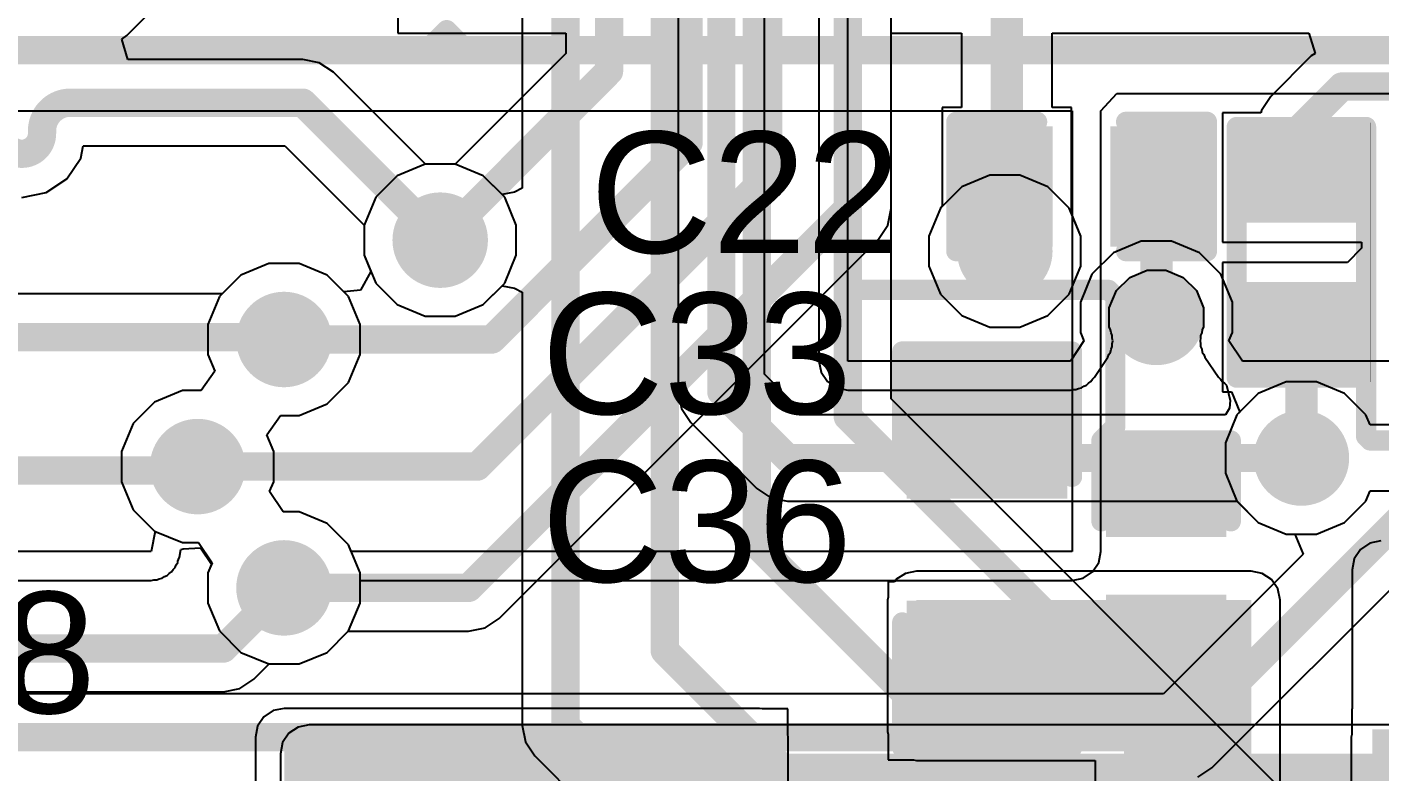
# Model space of a CAD drawing. Header units: inches. Extents: x -3 to 128, y -12 to 41.
# Drawn here: x 91.38 to 99.88, y 7.39 to 12.07 of the extents above; entities that cross this region are included whole.
import ezdxf

# ---------------------------------------------------------------- set-up
doc = ezdxf.new("R2010")
doc.units = ezdxf.units.IN
for name, color, linetype in [('Bottom Layer', 5, 'Continuous'), ('Layer 1', 16, 'Continuous'), ('Layer 2', 76, 'Continuous'), ('Top Layer', 1, 'Continuous'), ('Top Overlay', 2, 'Continuous'), ('Top Paste', 8, 'Continuous'), ('Top Solder', 216, 'Continuous'), ('Via Holes', 16, 'Continuous')]:
    doc.layers.add(name, color=color, linetype=linetype)
doc.styles.add('Arial', font='', dxfattribs={"height": 0.2})
doc.styles.get('Arial').set_extended_font_data('Arial')

msp = doc.modelspace()

# ---------------------------------------------------------------- hatches: boundary and pattern name
at = {"layer": 'Bottom Layer'}
h = msp.add_hatch(color=5, dxfattribs=at)
edge = h.paths.add_edge_path()
edge.add_arc((93.9793, 10.7307), 0.3, 0, 360)
h = msp.add_hatch(color=5, dxfattribs=at)
edge = h.paths.add_edge_path()
edge.add_arc((97.5266, 10.6614), 0.3, 0, 360)
h = msp.add_hatch(color=5, dxfattribs=at)
edge = h.paths.add_edge_path()
edge.add_arc((98.4791, 10.2456), 0.3, 0, 360)
h = msp.add_hatch(color=5, dxfattribs=at)
edge = h.paths.add_edge_path()
edge.add_arc((92.9978, 10.1066), 0.3, 0, 360)
h = msp.add_hatch(color=5, dxfattribs=at)
edge = h.paths.add_edge_path()
edge.add_arc((92.4553, 9.3083), 0.3, 0, 360)
h = msp.add_hatch(color=5, dxfattribs=at)
edge = h.paths.add_edge_path()
edge.add_arc((99.3901, 9.3623), 0.3, 0, 360)
h = msp.add_hatch(color=5, dxfattribs=at)
edge = h.paths.add_edge_path()
edge.add_arc((92.9978, 8.5463), 0.3, 0, 360)
at = {"layer": 'Layer 1'}
h = msp.add_hatch(color=16, dxfattribs=at)
edge = h.paths.add_edge_path()
edge.add_arc((93.9793, 10.7307), 0.3, 0, 360)
h = msp.add_hatch(color=16, dxfattribs=at)
edge = h.paths.add_edge_path()
edge.add_arc((97.5266, 10.6614), 0.3, 0, 360)
h = msp.add_hatch(color=16, dxfattribs=at)
edge = h.paths.add_edge_path()
edge.add_arc((98.4791, 10.2456), 0.3, 0, 360)
h = msp.add_hatch(color=16, dxfattribs=at)
edge = h.paths.add_edge_path()
edge.add_arc((92.9978, 10.1066), 0.3, 0, 360)
h = msp.add_hatch(color=16, dxfattribs=at)
edge = h.paths.add_edge_path()
edge.add_arc((92.4553, 9.3083), 0.3, 0, 360)
h = msp.add_hatch(color=16, dxfattribs=at)
edge = h.paths.add_edge_path()
edge.add_arc((99.3901, 9.3623), 0.3, 0, 360)
h = msp.add_hatch(color=16, dxfattribs=at)
edge = h.paths.add_edge_path()
edge.add_arc((92.9978, 8.5463), 0.3, 0, 360)
at = {"layer": 'Layer 2'}
h = msp.add_hatch(color=76, dxfattribs=at)
edge = h.paths.add_edge_path()
edge.add_arc((93.9793, 10.7307), 0.3, 0, 360)
h = msp.add_hatch(color=76, dxfattribs=at)
edge = h.paths.add_edge_path()
edge.add_arc((97.5266, 10.6614), 0.3, 0, 360)
h = msp.add_hatch(color=76, dxfattribs=at)
edge = h.paths.add_edge_path()
edge.add_arc((98.4791, 10.2456), 0.3, 0, 360)
h = msp.add_hatch(color=76, dxfattribs=at)
edge = h.paths.add_edge_path()
edge.add_arc((92.9978, 10.1066), 0.3, 0, 360)
h = msp.add_hatch(color=76, dxfattribs=at)
edge = h.paths.add_edge_path()
edge.add_arc((92.4553, 9.3083), 0.3, 0, 360)
h = msp.add_hatch(color=76, dxfattribs=at)
edge = h.paths.add_edge_path()
edge.add_arc((99.3901, 9.3623), 0.3, 0, 360)
h = msp.add_hatch(color=76, dxfattribs=at)
edge = h.paths.add_edge_path()
edge.add_arc((92.9978, 8.5463), 0.3, 0, 360)
for points in [[(93.1567, -7.8917), (95.4746, -7.8917), (95.4746, 7.5049), (93.1567, 7.5049)], [(93.1567, 6.0571), (102.8015, 6.0571), (102.8015, 7.5049), (93.1567, 7.5049)]]:
    msp.add_hatch(color=76, dxfattribs=at).paths.add_polyline_path(points)
at = {"layer": 'Top Layer'}
for points in [[(97.7679, 11.3853), (97.7679, 10.7503), (97.3107, 10.7503), (97.3107, 11.3853)], [(98.7077, 11.3853), (98.7077, 10.7503), (98.2505, 10.7503), (98.2505, 11.3853)], [(99.7076, 10.8957), (99.0726, 10.8957), (99.0726, 11.3529), (99.7076, 11.3529)], [(99.7076, 9.9559), (99.0726, 9.9559), (99.0726, 10.4131), (99.7076, 10.4131)], [(97.86, 9.1677), (96.971, 9.1677), (96.971, 9.9297), (97.86, 9.9297)], [(98.2226, 9.3836), (98.8576, 9.3836), (98.8576, 8.9264), (98.2226, 8.9264)], [(96.971, 7.6437), (99.075, 7.6437), (99.075, 8.4702), (96.971, 8.4702)], [(98.2226, 8.4438), (98.8576, 8.4438), (98.8576, 7.9866), (98.2226, 7.9866)], [(98.275, -4.3417), (99.075, -4.3417), (99.075, 8.4702), (98.275, 8.4702)], [(97.86, 7.6437), (96.971, 7.6437), (96.971, 8.4057), (97.86, 8.4057)], [(92.9999, 6.2083), (95.985, 6.2083), (95.985, 7.6083), (92.9999, 7.6083)], [(94.185, 7.6083), (95.985, 7.6083), (95.985, 6.2083), (94.185, 6.2083)]]:
    msp.add_hatch(color=1, dxfattribs=at).paths.add_polyline_path(points)
h = msp.add_hatch(color=1, dxfattribs=at)
edge = h.paths.add_edge_path()
edge.add_arc((93.9793, 10.7307), 0.3, 0, 360)
h = msp.add_hatch(color=1, dxfattribs=at)
edge = h.paths.add_edge_path()
edge.add_arc((97.5266, 10.6614), 0.3, 0, 360)
h = msp.add_hatch(color=1, dxfattribs=at)
edge = h.paths.add_edge_path()
edge.add_arc((98.4791, 10.2456), 0.3, 0, 360)
h = msp.add_hatch(color=1, dxfattribs=at)
edge = h.paths.add_edge_path()
edge.add_arc((92.9978, 10.1066), 0.3, 0, 360)
h = msp.add_hatch(color=1, dxfattribs=at)
edge = h.paths.add_edge_path()
edge.add_arc((92.4553, 9.3083), 0.3, 0, 360)
h = msp.add_hatch(color=1, dxfattribs=at)
edge = h.paths.add_edge_path()
edge.add_arc((99.3901, 9.3623), 0.3, 0, 360)
h = msp.add_hatch(color=1, dxfattribs=at)
edge = h.paths.add_edge_path()
edge.add_arc((92.9978, 8.5463), 0.3, 0, 360)
at = {"layer": 'Top Paste'}
for points in [[(97.7679, 11.3853), (97.7679, 10.7503), (97.3107, 10.7503), (97.3107, 11.3853)], [(98.7077, 11.3853), (98.7077, 10.7503), (98.2505, 10.7503), (98.2505, 11.3853)], [(99.7076, 10.8957), (99.0726, 10.8957), (99.0726, 11.3529), (99.7076, 11.3529)], [(99.7076, 9.9559), (99.0726, 9.9559), (99.0726, 10.4131), (99.7076, 10.4131)], [(97.86, 9.1677), (96.971, 9.1677), (96.971, 9.9297), (97.86, 9.9297)], [(98.2226, 9.3836), (98.8576, 9.3836), (98.8576, 8.9264), (98.2226, 8.9264)], [(98.2226, 8.4438), (98.8576, 8.4438), (98.8576, 7.9866), (98.2226, 7.9866)], [(97.86, 7.6437), (96.971, 7.6437), (96.971, 8.4057), (97.86, 8.4057)], [(94.185, 7.6083), (95.985, 7.6083), (95.985, 6.2083), (94.185, 6.2083)]]:
    msp.add_hatch(color=8, dxfattribs=at).paths.add_polyline_path(points)
at = {"layer": 'Top Solder'}
for points in [[(97.8279, 11.4453), (97.8279, 10.6903), (97.2507, 10.6903), (97.2507, 11.4453)], [(98.7677, 11.4453), (98.7677, 10.6903), (98.1905, 10.6903), (98.1905, 11.4453)], [(99.7626, 10.8407), (99.0176, 10.8407), (99.0176, 11.4079), (99.7626, 11.4079)], [(99.7626, 9.9009), (99.0176, 9.9009), (99.0176, 10.4681), (99.7626, 10.4681)], [(97.92, 9.1077), (96.911, 9.1077), (96.911, 9.9897), (97.92, 9.9897)], [(98.1626, 9.4436), (98.9176, 9.4436), (98.9176, 8.8664), (98.1626, 8.8664)], [(98.1626, 8.5038), (98.9176, 8.5038), (98.9176, 7.9266), (98.1626, 7.9266)], [(97.92, 7.5837), (96.911, 7.5837), (96.911, 8.4657), (97.92, 8.4657)], [(94.135, 7.6583), (96.035, 7.6583), (96.035, 6.1583), (94.135, 6.1583)], [(99.835, 7.6583), (101.735, 7.6583), (101.735, 6.1583), (99.835, 6.1583)]]:
    msp.add_hatch(color=216, dxfattribs=at).paths.add_polyline_path(points)
at = {"layer": 'Via Holes'}
h = msp.add_hatch(color=7, dxfattribs=at)
edge = h.paths.add_edge_path()
edge.add_arc((93.9793, 10.7307), 0.15, 0, 360)
h = msp.add_hatch(color=7, dxfattribs=at)
edge = h.paths.add_edge_path()
edge.add_arc((97.5266, 10.6614), 0.15, 0, 360)
h = msp.add_hatch(color=7, dxfattribs=at)
edge = h.paths.add_edge_path()
edge.add_arc((98.4791, 10.2456), 0.15, 0, 360)
h = msp.add_hatch(color=7, dxfattribs=at)
edge = h.paths.add_edge_path()
edge.add_arc((92.9978, 10.1066), 0.15, 0, 360)
h = msp.add_hatch(color=7, dxfattribs=at)
edge = h.paths.add_edge_path()
edge.add_arc((92.4553, 9.3083), 0.15, 0, 360)
h = msp.add_hatch(color=7, dxfattribs=at)
edge = h.paths.add_edge_path()
edge.add_arc((99.3901, 9.3623), 0.15, 0, 360)
h = msp.add_hatch(color=7, dxfattribs=at)
edge = h.paths.add_edge_path()
edge.add_arc((92.9978, 8.5463), 0.15, 0, 360)

# ---------------------------------------------------------------- linework, layer by layer
at = {"layer": 'Bottom Layer'}
for p, q in [((96.812, 9.7344), (96.812, 14.8405)), ((94.4948, 14.0282), (94.4948, 11.0569)), ((93.7086, 11.1358), (93.5742, 11.0014)), ((93.8843, 11.2085), (93.7086, 11.1358)), ((94.0743, 11.2085), (93.8843, 11.2085)), ((94.2499, 11.1358), (94.0743, 11.2085)), ((94.3678, 11.018), (94.2499, 11.1358)), ((97.4316, 11.1392), (97.256, 11.0665)), ((97.6217, 11.1392), (97.4316, 11.1392)), ((97.7973, 11.0665), (97.6217, 11.1392)), ((94.4948, 11.0569), (94.4461, 11.0324)), ((97.256, 11.0665), (97.1216, 10.9321)), ((97.9317, 10.9321), (97.7973, 11.0665)), ((93.5742, 11.0014), (93.5015, 10.8258)), ((94.4461, 11.0324), (94.3678, 11.018)), ((97.1216, 10.9321), (97.0488, 10.7565)), ((98.0044, 10.7565), (97.9317, 10.9321)), ((93.5015, 10.8258), (93.5015, 10.6357)), ((97.0488, 10.7565), (97.0488, 10.5664)), ((98.0044, 10.5664), (98.0044, 10.7565)), ((93.5015, 10.6357), (93.5742, 10.4601)), ((92.9028, 10.5844), (92.7272, 10.5117)), ((93.0929, 10.5844), (92.9028, 10.5844)), ((93.2685, 10.5117), (93.0929, 10.5844)), ((97.0488, 10.5664), (97.1216, 10.3908)), ((97.9317, 10.3908), (98.0044, 10.5664)), ((92.7272, 10.5117), (92.5928, 10.3773)), ((93.4029, 10.3773), (93.2685, 10.5117)), ((93.5742, 10.4601), (93.7086, 10.3257)), ((92.5928, 10.3773), (92.52, 10.2017)), ((93.4756, 10.2017), (93.4029, 10.3773)), ((94.2499, 10.3257), (94.3678, 10.4435)), ((94.3678, 10.4435), (94.4461, 10.429)), ((94.4461, 10.429), (94.4948, 10.4046)), ((94.4948, 10.4046), (94.4948, 7.6827)), ((97.1216, 10.3908), (97.256, 10.2564)), ((97.7973, 10.2564), (97.9317, 10.3908)), ((93.7086, 10.3257), (93.8843, 10.2529)), ((94.0743, 10.2529), (94.2499, 10.3257)), ((92.52, 10.2017), (92.52, 10.0116)), ((93.4756, 10.0116), (93.4756, 10.2017)), ((93.8843, 10.2529), (94.0743, 10.2529)), ((97.256, 10.2564), (97.4316, 10.1836)), ((97.6217, 10.1836), (97.7973, 10.2564)), ((97.4316, 10.1836), (97.6217, 10.1836)), ((92.52, 10.0116), (92.563, 9.9079)), ((93.4029, 9.836), (93.4756, 10.0116)), ((92.563, 9.9079), (92.4767, 9.7861)), ((92.3603, 9.7861), (92.1846, 9.7134)), ((92.4767, 9.7861), (92.3603, 9.7861)), ((93.2685, 9.7016), (93.4029, 9.836)), ((99.2951, 9.8401), (99.1195, 9.7673)), ((99.4852, 9.8401), (99.2951, 9.8401)), ((99.6608, 9.7673), (99.4852, 9.8401)), ((92.1846, 9.7134), (92.0502, 9.579)), ((93.0929, 9.6288), (93.2685, 9.7016)), ((99.9634, 6.5831), (96.812, 9.7344)), ((99.1195, 9.7673), (98.9851, 9.6329)), ((99.7952, 9.6329), (99.6608, 9.7673)), ((92.8901, 9.5071), (92.9764, 9.6288)), ((92.9764, 9.6288), (93.0929, 9.6288)), ((98.9851, 9.6329), (98.9123, 9.4573)), ((99.8214, 9.5697), (99.7952, 9.6329)), ((92.0502, 9.579), (91.9775, 9.4034)), ((99.9588, 9.5697), (99.8214, 9.5697)), ((92.9331, 9.4034), (92.8901, 9.5071)), ((98.9123, 9.4573), (98.9123, 9.2673)), ((91.9775, 9.4034), (91.9775, 9.2133)), ((92.9331, 9.2133), (92.9331, 9.4034)), ((98.9123, 9.2673), (98.9851, 9.0916)), ((91.9775, 9.2133), (92.0502, 9.0377)), ((92.9073, 9.1511), (92.9331, 9.2133)), ((92.9922, 9.0241), (92.9073, 9.1511)), ((99.7952, 9.0916), (99.8214, 9.155)), ((99.8214, 9.155), (99.9589, 9.155)), ((92.0502, 9.0377), (92.1846, 8.9033)), ((93.0929, 9.0241), (92.9922, 9.0241)), ((93.2685, 8.9514), (93.0929, 9.0241)), ((98.9851, 9.0916), (99.1195, 8.9572)), ((99.6608, 8.9572), (99.7952, 9.0916)), ((93.4029, 8.817), (93.2685, 8.9514)), ((99.1195, 8.9572), (99.2951, 8.8845)), ((99.4852, 8.8845), (99.6608, 8.9572)), ((92.1846, 8.9033), (92.3603, 8.8305)), ((99.2951, 8.8845), (99.4852, 8.8845)), ((92.3603, 8.8305), (92.4609, 8.8305)), ((92.4609, 8.8305), (92.5458, 8.7035)), ((93.4756, 8.6414), (93.4029, 8.817)), ((92.5458, 8.7035), (92.52, 8.6414)), ((92.52, 8.6414), (92.52, 8.4513)), ((93.4756, 8.4513), (93.4756, 8.6414)), ((92.52, 8.4513), (92.5928, 8.2757)), ((93.4029, 8.2757), (93.4756, 8.4513)), ((92.5928, 8.2757), (92.7272, 8.1413)), ((93.2685, 8.1413), (93.4029, 8.2757)), ((92.7272, 8.1413), (92.9028, 8.0685)), ((93.0929, 8.0685), (93.2685, 8.1413)), ((92.9028, 8.0685), (93.0929, 8.0685)), ((94.4948, 7.6827), (94.5155, 7.5787)), ((94.5155, 7.5787), (94.5744, 7.4905)), ((94.5744, 7.4905), (96.8444, 5.2204))]:
    msp.add_line(p, q, dxfattribs=at)
for points in [[(96.5401, 9.6217, 0.1778, 0.1778, 0), (96.5401, 15.6605, 0.1778, 0.1778, 0)], [(95.9678, 8.8184, 0.1778, 0.1778, 0), (95.9678, 14.839, 0.1778, 0.1778, 0)], [(95.3901, 8.1515, 0.1778, 0.1778, 0), (95.3901, 14.7047, 0.1778, 0.1778, 0)], [(94.7667, 7.6827, 0.1778, 0.1778, 0), (94.7667, 14.5661, 0.1778, 0.1778, 0)], [(96.5401, 9.6217, 0.1778, 0.1778, 0), (99.8507, 6.3111, 0.1778, 0.1778, 0)], [(95.9678, 8.8184, 0.1778, 0.1778, 0), (99.2625, 5.5237, 0.1778, 0.1778, 0)], [(95.3901, 8.1515, 0.1778, 0.1778, 0), (98.8357, 4.7059, 0.1778, 0.1778, 0)], [(94.7667, 7.6827, 0.1778, 0.1778, 0), (98.5513, 3.8981, 0.1778, 0.1778, 0)]]:
    msp.add_lwpolyline(points, format="xyseb", dxfattribs=at)
for points in [[(96.4957, 9.6217, 0.0889, 0.0889, 1), (96.5846, 9.6217, 0.0889, 0.0889, 1)], [(96.4957, 9.6217, 0.0889, 0.0889, 1), (96.5846, 9.6217, 0.0889, 0.0889, 1)], [(95.9233, 8.8184, 0.0889, 0.0889, 1), (96.0122, 8.8184, 0.0889, 0.0889, 1)], [(95.9233, 8.8184, 0.0889, 0.0889, 1), (96.0122, 8.8184, 0.0889, 0.0889, 1)], [(95.3457, 8.1515, 0.0889, 0.0889, 1), (95.4346, 8.1515, 0.0889, 0.0889, 1)], [(95.3457, 8.1515, 0.0889, 0.0889, 1), (95.4346, 8.1515, 0.0889, 0.0889, 1)], [(94.7222, 7.6827, 0.0889, 0.0889, 1), (94.8111, 7.6827, 0.0889, 0.0889, 1)], [(94.7222, 7.6827, 0.0889, 0.0889, 1), (94.8111, 7.6827, 0.0889, 0.0889, 1)]]:
    msp.add_lwpolyline(points, format="xyseb", close=True, dxfattribs=at)
at = {"layer": 'Layer 1'}
for p, q in [((98.1302, 11.5429), (98.2306, 11.6526)), ((98.2306, 11.6526), (101.0599, 11.6526)), ((81.5875, 11.5429), (97.9489, 11.5429)), ((97.9489, 11.5429), (97.9489, 8.7749)), ((98.1302, 8.7749), (98.1302, 11.5429)), ((93.7086, 11.1358), (93.5742, 11.0014)), ((93.8843, 11.2085), (93.7086, 11.1358)), ((94.0743, 11.2085), (93.8843, 11.2085)), ((94.2499, 11.1358), (94.0743, 11.2085)), ((94.3844, 11.0014), (94.2499, 11.1358)), ((93.5742, 11.0014), (93.5015, 10.8258)), ((94.4571, 10.8258), (94.3844, 11.0014)), ((93.5015, 10.8258), (93.5015, 10.6357)), ((94.4571, 10.6357), (94.4571, 10.8258)), ((93.5015, 10.6357), (93.5742, 10.4601)), ((94.3844, 10.4601), (94.4571, 10.6357)), ((92.9028, 10.5844), (92.7272, 10.5117)), ((93.0929, 10.5844), (92.9028, 10.5844)), ((93.2685, 10.5117), (93.0929, 10.5844)), ((92.7272, 10.5117), (92.5928, 10.3773)), ((93.4029, 10.3773), (93.2685, 10.5117)), ((93.5742, 10.4601), (93.7086, 10.3257)), ((94.2499, 10.3257), (94.3844, 10.4601)), ((92.5928, 10.3773), (92.52, 10.2017)), ((93.4756, 10.2017), (93.4029, 10.3773)), ((93.7086, 10.3257), (93.8843, 10.2529)), ((94.0743, 10.2529), (94.2499, 10.3257)), ((92.52, 10.2017), (92.52, 10.0116)), ((93.4756, 10.0116), (93.4756, 10.2017)), ((93.8843, 10.2529), (94.0743, 10.2529)), ((92.52, 10.0116), (92.563, 9.9079)), ((93.4029, 9.836), (93.4756, 10.0116)), ((92.563, 9.9079), (92.4767, 9.7861)), ((92.3603, 9.7861), (92.1846, 9.7134)), ((92.4767, 9.7861), (92.3603, 9.7861)), ((93.2685, 9.7016), (93.4029, 9.836)), ((99.2951, 9.8401), (99.1195, 9.7673)), ((99.4852, 9.8401), (99.2951, 9.8401)), ((99.6608, 9.7673), (99.4852, 9.8401)), ((92.1846, 9.7134), (92.0502, 9.579)), ((93.0929, 9.6288), (93.2685, 9.7016)), ((99.1195, 9.7673), (98.9851, 9.6329)), ((99.7952, 9.6329), (99.6608, 9.7673)), ((92.8901, 9.5071), (92.9764, 9.6288)), ((92.9764, 9.6288), (93.0929, 9.6288)), ((98.9851, 9.6329), (98.9123, 9.4573)), ((99.8214, 9.5697), (99.7952, 9.6329)), ((92.0502, 9.579), (91.9775, 9.4034)), ((99.9588, 9.5697), (99.8214, 9.5697)), ((92.9331, 9.4034), (92.8901, 9.5071)), ((98.9123, 9.4573), (98.9123, 9.2673)), ((91.9775, 9.4034), (91.9775, 9.2133)), ((92.9331, 9.2133), (92.9331, 9.4034)), ((98.9123, 9.2673), (98.9851, 9.0916)), ((91.9775, 9.2133), (92.0502, 9.0377)), ((92.9073, 9.1511), (92.9331, 9.2133)), ((92.9922, 9.0241), (92.9073, 9.1511)), ((92.0502, 9.0377), (92.1846, 8.9033)), ((93.0929, 9.0241), (92.9922, 9.0241)), ((93.2685, 8.9514), (93.0929, 9.0241)), ((98.9851, 9.0916), (99.1195, 8.9572)), ((93.4029, 8.817), (93.2685, 8.9514)), ((99.1195, 8.9572), (99.2951, 8.8845)), ((92.1879, 8.9019), (92.1626, 8.7749)), ((92.1846, 8.9033), (92.1879, 8.9019)), ((98.8282, 7.416), (100.2969, 8.8847)), ((99.2951, 8.8845), (99.348, 8.8845)), ((99.348, 8.8845), (99.4006, 8.7575)), ((92.1626, 8.7749), (69.6771, 8.7749)), ((92.3404, 8.7396), (92.3499, 8.7873)), ((92.3499, 8.7873), (92.365, 8.7925)), ((92.365, 8.7925), (92.4735, 8.7972)), ((92.4735, 8.7972), (92.5426, 8.696)), ((93.4203, 8.7749), (93.4029, 8.817)), ((97.9489, 8.7749), (93.4203, 8.7749)), ((98.1164, 8.7056), (98.1302, 8.7749)), ((99.4006, 8.7575), (98.5233, 7.8802)), ((92.3007, 8.6616), (92.3134, 8.6742)), ((92.3134, 8.6742), (92.3202, 8.6907)), ((92.3202, 8.6907), (92.3301, 8.7056)), ((92.3301, 8.7056), (92.3316, 8.7132)), ((92.3316, 8.7132), (92.3347, 8.7257)), ((92.3347, 8.7257), (92.3404, 8.7396)), ((92.5426, 8.696), (92.52, 8.6414)), ((98.0771, 8.6468), (98.1164, 8.7056)), ((79.5266, 8.5937), (92.1626, 8.5937)), ((92.1626, 8.5937), (92.1801, 8.5971)), ((92.1801, 8.5971), (92.198, 8.5971)), ((92.198, 8.5971), (92.2145, 8.604)), ((92.2145, 8.604), (92.232, 8.6075)), ((92.232, 8.6075), (92.2468, 8.6174)), ((92.2468, 8.6174), (92.2633, 8.6242)), ((92.2633, 8.6242), (92.276, 8.6368)), ((92.276, 8.6368), (92.2908, 8.6468)), ((92.2908, 8.6468), (92.3007, 8.6616)), ((92.52, 8.6414), (92.52, 8.4513)), ((93.4756, 8.4513), (93.4756, 8.5937)), ((93.4756, 8.5937), (97.9489, 8.5937)), ((97.9489, 8.5937), (98.0183, 8.6075)), ((98.0183, 8.6075), (98.0771, 8.6468)), ((92.52, 8.4513), (92.5928, 8.2757)), ((93.4029, 8.2757), (93.4756, 8.4513)), ((92.5928, 8.2757), (92.7272, 8.1413)), ((93.2685, 8.1413), (93.4029, 8.2757)), ((92.7272, 8.1413), (92.9028, 8.0685)), ((93.0929, 8.0685), (93.2685, 8.1413)), ((92.9028, 8.0685), (93.0929, 8.0685)), ((98.5233, 7.8802), (79.6225, 7.8802)), ((98.74, 7.357), (98.8282, 7.416))]:
    msp.add_line(p, q, dxfattribs=at)
for points in [[(66.4598, 11.9245, 0.1778, 0.1778, 0), (101.0599, 11.9245, 0.1778, 0.1778, 0)], [(98.6359, 7.6083, 0.1778, 0.1778, 0), (100.3901, 9.3625, 0.1778, 0.1778, 0)], [(76.5578, 7.6083, 0.1778, 0.1778, 0), (98.6359, 7.6083, 0.1778, 0.1778, 0)]]:
    msp.add_lwpolyline(points, format="xyseb", dxfattribs=at)
msp.add_lwpolyline([(98.5915, 7.6083, 0.0889, 0.0889, 1), (98.6804, 7.6083, 0.0889, 0.0889, 1)], format="xyseb", close=True, dxfattribs=at)
msp.add_lwpolyline([(98.5915, 7.6083, 0.0889, 0.0889, 1), (98.6804, 7.6083, 0.0889, 0.0889, 1)], format="xyseb", close=True, dxfattribs=at)
at = {"layer": 'Layer 2'}
for p, q in [((92.0115, 12.0156), (93.0676, 13.0718)), ((95.4738, 12.4072), (95.4738, 9.7771)), ((96.0176, 9.8898), (96.0176, 12.2946)), ((96.3588, 12.2091), (96.3588, 9.9704)), ((96.5401, 9.9704), (96.5401, 12.2091)), ((91.978, 11.9933), (92.0115, 12.0156)), ((92.0165, 11.8663), (91.978, 11.9933)), ((93.1157, 11.8663), (92.0165, 11.8663)), ((93.2198, 11.8456), (93.1157, 11.8663)), ((93.308, 11.7866), (93.2198, 11.8456)), ((93.8861, 11.2085), (93.308, 11.7866)), ((91.7215, 11.2468), (91.7365, 11.3224)), ((91.7365, 11.3224), (93.0031, 11.3224)), ((93.0031, 11.3224), (93.5015, 10.824)), ((91.6344, 11.1165), (91.7215, 11.2468)), ((94.0743, 11.2085), (93.8861, 11.2085)), ((94.2499, 11.1358), (94.0743, 11.2085)), ((94.3844, 11.0014), (94.2499, 11.1358)), ((91.5042, 11.0295), (91.6344, 11.1165)), ((91.3506, 10.999), (91.5042, 11.0295)), ((94.4571, 10.8258), (94.3844, 11.0014)), ((93.5015, 10.824), (93.5015, 10.6357)), ((94.4571, 10.6357), (94.4571, 10.8258)), ((98.3841, 10.7234), (98.2085, 10.6507)), ((98.5742, 10.7234), (98.3841, 10.7234)), ((98.7498, 10.6507), (98.5742, 10.7234)), ((93.5015, 10.6357), (93.5742, 10.4601)), ((94.3844, 10.4601), (94.4571, 10.6357)), ((98.2085, 10.6507), (98.0741, 10.5163)), ((98.8842, 10.5163), (98.7498, 10.6507)), ((92.9028, 10.5844), (92.7272, 10.5117)), ((93.0929, 10.5844), (92.9028, 10.5844)), ((93.2685, 10.5117), (93.0929, 10.5844)), ((98.3112, 10.497), (98.4201, 10.5422)), ((98.4201, 10.5422), (98.5381, 10.5422)), ((98.5381, 10.5422), (98.6471, 10.497)), ((92.7272, 10.5117), (92.6085, 10.3931)), ((93.4029, 10.3773), (93.2685, 10.5117)), ((93.5742, 10.4601), (93.7086, 10.3257)), ((94.2499, 10.3257), (94.3844, 10.4601)), ((98.0741, 10.5163), (98.0013, 10.3407)), ((98.2277, 10.4136), (98.3112, 10.497)), ((98.6471, 10.497), (98.7305, 10.4136)), ((98.9569, 10.3407), (98.8842, 10.5163)), ((92.6085, 10.3931), (90.9457, 10.3931)), ((93.4756, 10.2017), (93.4029, 10.3773)), ((98.1826, 10.3046), (98.2277, 10.4136)), ((98.7305, 10.4136), (98.7756, 10.3046)), ((93.7086, 10.3257), (93.8843, 10.2529)), ((94.0743, 10.2529), (94.2499, 10.3257)), ((98.0013, 10.3407), (98.0013, 10.1506)), ((98.1826, 10.1867), (98.1826, 10.3046)), ((98.7756, 10.3046), (98.7756, 10.1867)), ((98.9569, 10.1506), (98.9569, 10.3407)), ((93.4756, 10.0116), (93.4756, 10.2017)), ((93.8843, 10.2529), (94.0743, 10.2529)), ((98.0013, 10.1506), (98.0234, 10.0974)), ((98.1908, 10.1668), (98.1826, 10.1867)), ((98.1943, 10.1493), (98.1908, 10.1668)), ((98.2012, 10.1328), (98.1943, 10.1493)), ((98.2012, 10.1149), (98.2012, 10.1328)), ((98.7639, 10.1493), (98.7571, 10.1328)), ((98.7571, 10.1328), (98.7571, 10.1149)), ((98.7674, 10.1668), (98.7639, 10.1493)), ((98.7756, 10.1867), (98.7674, 10.1668)), ((98.9349, 10.0974), (98.9569, 10.1506)), ((98.0234, 10.0974), (97.9385, 9.9704)), ((98.1908, 10.028), (98.1943, 10.0456)), ((98.1943, 10.0456), (98.2011, 10.062)), ((98.2011, 10.0799), (98.2046, 10.0974)), ((98.2011, 10.062), (98.2011, 10.0799)), ((98.2046, 10.0974), (98.2012, 10.1149)), ((98.7571, 10.1149), (98.7536, 10.0974)), ((98.7536, 10.0974), (98.7571, 10.0799)), ((98.7571, 10.0799), (98.7571, 10.062)), ((98.7571, 10.062), (98.7639, 10.0456)), ((98.7639, 10.0456), (98.7674, 10.028)), ((99.0197, 9.9704), (98.9349, 10.0974)), ((93.4029, 9.836), (93.4756, 10.0116)), ((96.3588, 9.9704), (96.3726, 9.901)), ((97.9385, 9.9704), (96.5401, 9.9704)), ((98.0892, 9.8697), (98.1741, 9.9967)), ((98.1741, 9.9967), (98.1809, 10.0132)), ((98.1809, 10.0132), (98.1908, 10.028)), ((98.7674, 10.028), (98.7773, 10.0132)), ((98.7773, 10.0132), (98.7842, 9.9967)), ((98.7842, 9.9967), (98.869, 9.8697)), ((100.7076, 9.9704), (99.0197, 9.9704)), ((96.2732, 9.6342), (96.0176, 9.8898)), ((96.3726, 9.901), (96.4119, 9.8422)), ((98.0766, 9.8571), (98.0892, 9.8697)), ((98.869, 9.8697), (98.8816, 9.8571)), ((93.2685, 9.7016), (93.4029, 9.836)), ((95.4738, 9.7771), (95.4945, 9.6731)), ((96.4119, 9.8422), (96.4707, 9.8029)), ((96.4707, 9.8029), (96.5401, 9.7891)), ((96.5401, 9.7891), (97.9385, 9.7891)), ((97.9385, 9.7891), (97.956, 9.7926)), ((97.956, 9.7926), (97.9739, 9.7926)), ((97.9739, 9.7926), (97.9904, 9.7994)), ((97.9904, 9.7994), (98.0079, 9.8029)), ((98.0079, 9.8029), (98.0227, 9.8128)), ((98.0227, 9.8128), (98.0392, 9.8197)), ((98.0392, 9.8197), (98.0518, 9.8323)), ((98.0518, 9.8323), (98.0667, 9.8422)), ((98.0667, 9.8422), (98.0766, 9.8571)), ((98.8816, 9.8571), (98.8916, 9.8422)), ((98.8916, 9.8422), (98.9064, 9.8323)), ((98.9064, 9.8323), (98.919, 9.8197)), ((98.919, 9.8197), (98.9426, 9.7238)), ((93.0929, 9.6288), (93.2685, 9.7016)), ((98.9426, 9.7238), (98.9379, 9.6759)), ((92.8901, 9.5071), (92.9764, 9.6288)), ((92.9764, 9.6288), (93.0929, 9.6288)), ((95.4945, 9.6731), (95.5534, 9.5848)), ((98.9131, 9.6342), (96.2732, 9.6342)), ((98.9379, 9.6759), (98.9131, 9.6342)), ((95.5534, 9.5848), (95.9683, 9.17)), ((92.9331, 9.4034), (92.8901, 9.5071)), ((92.9331, 9.2133), (92.9331, 9.4034)), ((92.9073, 9.1511), (92.9331, 9.2133)), ((92.9922, 9.0241), (92.9073, 9.1511)), ((95.9683, 9.17), (95.9683, 9.17)), ((95.9683, 9.17), (96.0565, 9.1111)), ((96.0565, 9.1111), (96.1605, 9.0904)), ((99.7952, 9.0916), (99.8214, 9.155)), ((99.8214, 9.155), (99.9589, 9.155)), ((93.0929, 9.0241), (92.9922, 9.0241)), ((93.2685, 8.9514), (93.0929, 9.0241)), ((96.1605, 9.0904), (96.1606, 9.0904)), ((96.1606, 9.0904), (98.9863, 9.0904)), ((98.9863, 9.0904), (99.1195, 8.9572)), ((99.6608, 8.9572), (99.7952, 9.0916)), ((93.4029, 8.817), (93.2685, 8.9514)), ((99.1195, 8.9572), (99.2951, 8.8845)), ((99.4852, 8.8845), (99.6608, 8.9572)), ((99.2951, 8.8845), (99.4852, 8.8845)), ((93.4756, 8.6414), (93.4029, 8.817)), ((93.4756, 8.4513), (93.4756, 8.6414)), ((93.4029, 8.2757), (93.4756, 8.4513)), ((93.2685, 8.1413), (93.4029, 8.2757)), ((93.0929, 8.0685), (93.2685, 8.1413)), ((92.8091, 7.9731), (92.9046, 8.0685)), ((92.9046, 8.0685), (93.0929, 8.0685)), ((92.6168, 7.8934), (92.7209, 7.9141)), ((92.7209, 7.9141), (92.8091, 7.9731)), ((91.3003, 7.8934), (92.6168, 7.8934)), ((93.0874, 7.6724), (93.0285, 7.6331)), ((93.1567, 7.6862), (93.0874, 7.6724)), ((100.5263, 7.6862), (93.1567, 7.6862)), ((92.9892, 7.5743), (92.9754, 7.5049)), ((93.0285, 7.6331), (92.9892, 7.5743)), ((92.9754, 7.5049), (92.9754, 6.0571))]:
    msp.add_line(p, q, dxfattribs=at)
for points in [[(95.7457, 9.7771, 0.1778, 0.1778, 0), (95.7457, 12.4072, 0.1778, 0.1778, 0)], [(91.4776, 11.4165, 0.1778, 0.1778, -0.414214), (91.6554, 11.5943, 0.1778, 0.1778, 0)], [(91.6554, 11.5943, 0.1778, 0.1778, 0), (92.1786, 11.5943, 0.1778, 0.1778, 0)], [(92.1786, 11.5943, 0.1778, 0.1778, 0), (93.1157, 11.5943, 0.1778, 0.1778, 0)], [(93.1157, 11.5943, 0.1778, 0.1778, 0), (93.9793, 10.7307, 0.1778, 0.1778, 0)], [(91.4776, 11.4004, 0.1778, 0.1778, -1), (91.2236, 11.4004, 0.1778, 0.1778, 0)], [(91.4776, 11.4004, 0.1778, 0.1778, 0), (91.4776, 11.4165, 0.1778, 0.1778, 0)], [(90.8678, 10.1211, 0.1778, 0.1778, 0), (92.0489, 10.1211, 0.1778, 0.1778, 0)], [(92.0489, 10.1211, 0.1778, 0.1778, 0), (92.9833, 10.1211, 0.1778, 0.1778, 0)], [(92.9833, 10.1211, 0.1778, 0.1778, 0), (92.9978, 10.1066, 0.1778, 0.1778, 0)], [(95.7457, 9.7771, 0.1778, 0.1778, 0), (96.1605, 9.3623, 0.1778, 0.1778, 0)], [(96.1605, 9.3623, 0.1778, 0.1778, 0), (99.3901, 9.3623, 0.1778, 0.1778, 0)], [(88.9651, 9.2829, 0.1778, 0.1778, 0), (92.4299, 9.2829, 0.1778, 0.1778, 0)], [(92.4299, 9.2829, 0.1778, 0.1778, 0), (92.4553, 9.3083, 0.1778, 0.1778, 0)], [(92.6168, 8.1653, 0.1778, 0.1778, 0), (92.9978, 8.5463, 0.1778, 0.1778, 0)], [(91.1218, 8.1653, 0.1778, 0.1778, 0), (92.1739, 8.1653, 0.1778, 0.1778, 0)], [(92.1739, 8.1653, 0.1778, 0.1778, 0), (92.6168, 8.1653, 0.1778, 0.1778, 0)]]:
    msp.add_lwpolyline(points, format="xyseb", dxfattribs=at)
for points in [[(91.611, 11.5943, 0.0889, 0.0889, 1), (91.6999, 11.5943, 0.0889, 0.0889, 1)], [(91.611, 11.5943, 0.0889, 0.0889, 1), (91.6999, 11.5943, 0.0889, 0.0889, 1)], [(92.1341, 11.5943, 0.0889, 0.0889, 1), (92.223, 11.5943, 0.0889, 0.0889, 1)], [(92.1341, 11.5943, 0.0889, 0.0889, 1), (92.223, 11.5943, 0.0889, 0.0889, 1)], [(93.0712, 11.5943, 0.0889, 0.0889, 1), (93.1601, 11.5943, 0.0889, 0.0889, 1)], [(93.0712, 11.5943, 0.0889, 0.0889, 1), (93.1601, 11.5943, 0.0889, 0.0889, 1)], [(91.4332, 11.4165, 0.0889, 0.0889, 1), (91.5221, 11.4165, 0.0889, 0.0889, 1)], [(91.4332, 11.4165, 0.0889, 0.0889, 1), (91.5221, 11.4165, 0.0889, 0.0889, 1)], [(91.4332, 11.4004, 0.0889, 0.0889, 1), (91.5221, 11.4004, 0.0889, 0.0889, 1)], [(91.4332, 11.4004, 0.0889, 0.0889, 1), (91.5221, 11.4004, 0.0889, 0.0889, 1)], [(93.9348, 10.7307, 0.0889, 0.0889, 1), (94.0237, 10.7307, 0.0889, 0.0889, 1)], [(92.0044, 10.1211, 0.0889, 0.0889, 1), (92.0933, 10.1211, 0.0889, 0.0889, 1)], [(92.0044, 10.1211, 0.0889, 0.0889, 1), (92.0933, 10.1211, 0.0889, 0.0889, 1)], [(92.9389, 10.1211, 0.0889, 0.0889, 1), (93.0278, 10.1211, 0.0889, 0.0889, 1)], [(92.9389, 10.1211, 0.0889, 0.0889, 1), (93.0278, 10.1211, 0.0889, 0.0889, 1)], [(92.9534, 10.1066, 0.0889, 0.0889, 1), (93.0423, 10.1066, 0.0889, 0.0889, 1)], [(95.7013, 9.7771, 0.0889, 0.0889, 1), (95.7902, 9.7771, 0.0889, 0.0889, 1)], [(95.7013, 9.7771, 0.0889, 0.0889, 1), (95.7902, 9.7771, 0.0889, 0.0889, 1)], [(96.1161, 9.3623, 0.0889, 0.0889, 1), (96.205, 9.3623, 0.0889, 0.0889, 1)], [(96.1161, 9.3623, 0.0889, 0.0889, 1), (96.205, 9.3623, 0.0889, 0.0889, 1)], [(99.3457, 9.3623, 0.0889, 0.0889, 1), (99.4346, 9.3623, 0.0889, 0.0889, 1)], [(92.3854, 9.2829, 0.0889, 0.0889, 1), (92.4743, 9.2829, 0.0889, 0.0889, 1)], [(92.3854, 9.2829, 0.0889, 0.0889, 1), (92.4743, 9.2829, 0.0889, 0.0889, 1)], [(92.4108, 9.3083, 0.0889, 0.0889, 1), (92.4997, 9.3083, 0.0889, 0.0889, 1)], [(92.9534, 8.5463, 0.0889, 0.0889, 1), (93.0423, 8.5463, 0.0889, 0.0889, 1)], [(92.1294, 8.1653, 0.0889, 0.0889, 1), (92.2183, 8.1653, 0.0889, 0.0889, 1)], [(92.1294, 8.1653, 0.0889, 0.0889, 1), (92.2183, 8.1653, 0.0889, 0.0889, 1)], [(92.5724, 8.1653, 0.0889, 0.0889, 1), (92.6613, 8.1653, 0.0889, 0.0889, 1)], [(92.5724, 8.1653, 0.0889, 0.0889, 1), (92.6613, 8.1653, 0.0889, 0.0889, 1)]]:
    msp.add_lwpolyline(points, format="xyseb", close=True, dxfattribs=at)
at = {"layer": 'Top Layer'}
for p, q in [((93.7123, 13.5229), (93.7123, 12.0313)), ((93.7123, 12.0313), (94.7682, 12.0313)), ((94.7682, 12.0313), (94.7682, 11.9042)), ((96.812, 10.9289), (96.812, 12.0313)), ((96.812, 12.0313), (97.2552, 12.0313)), ((97.2552, 12.0313), (97.2552, 11.5631)), ((97.825, 11.5631), (97.825, 12.0313)), ((97.825, 12.0313), (99.4375, 12.0313)), ((99.4375, 12.0313), (99.476, 11.9043)), ((94.7682, 11.9042), (94.0725, 11.2085)), ((99.476, 11.9043), (99.452, 11.8882)), ((99.452, 11.8882), (99.1978, 11.6341)), ((97.2552, 11.5631), (97.1329, 11.5631)), ((97.1329, 11.5631), (97.1329, 10.9434)), ((97.9457, 11.5631), (97.825, 11.5631)), ((97.9457, 10.8982), (97.9457, 11.5631)), ((99.1978, 11.6341), (99.1389, 11.5458)), ((99.1359, 11.5307), (98.8948, 11.5307)), ((98.8948, 11.5307), (98.8948, 10.7179)), ((99.1389, 11.5458), (99.1359, 11.5307)), ((93.7086, 11.1358), (93.5742, 11.0014)), ((93.8843, 11.2085), (93.7086, 11.1358)), ((94.0725, 11.2085), (93.8843, 11.2085)), ((93.5742, 11.0014), (93.5015, 10.8258)), ((96.7913, 10.8249), (96.812, 10.9289)), ((97.1216, 10.9321), (97.0488, 10.7565)), ((97.1329, 10.9434), (97.1216, 10.9321)), ((98.0044, 10.7565), (97.9457, 10.8982)), ((93.5015, 10.8258), (93.5015, 10.6357)), ((96.7324, 10.7367), (96.7913, 10.8249)), ((94.3498, 8.3541), (96.7324, 10.7367)), ((96.7324, 10.7367), (96.7324, 10.7367)), ((97.0488, 10.7565), (97.0488, 10.5664)), ((98.0044, 10.5664), (98.0044, 10.7565)), ((98.8948, 10.7179), (99.7677, 10.7179)), ((99.7677, 10.7179), (99.7685, 10.7179)), ((99.7685, 10.7179), (99.7685, 10.6807)), ((93.5015, 10.6357), (93.5441, 10.5329)), ((99.7685, 10.6807), (99.6788, 10.5909)), ((92.9028, 10.5844), (92.7272, 10.5117)), ((93.0929, 10.5844), (92.9028, 10.5844)), ((93.2685, 10.5117), (93.0929, 10.5844)), ((97.0488, 10.5664), (97.1216, 10.3908)), ((97.9317, 10.3908), (98.0044, 10.5664)), ((99.6788, 10.5909), (98.8948, 10.5909)), ((98.8948, 10.5909), (98.8948, 9.7781)), ((92.7272, 10.5117), (92.5928, 10.3773)), ((93.3744, 10.4058), (93.2685, 10.5117)), ((93.5441, 10.5329), (93.4783, 10.4168)), ((92.5928, 10.3773), (92.52, 10.2017)), ((93.4783, 10.4168), (93.3744, 10.4058)), ((97.1216, 10.3908), (97.256, 10.2564)), ((97.7973, 10.2564), (97.9317, 10.3908)), ((92.52, 10.2017), (92.52, 10.0116)), ((97.256, 10.2564), (97.4316, 10.1836)), ((97.6217, 10.1836), (97.7973, 10.2564)), ((97.4316, 10.1836), (97.6217, 10.1836)), ((92.52, 10.0116), (92.563, 9.9079)), ((92.563, 9.9079), (92.4767, 9.7861)), ((92.3603, 9.7861), (92.1846, 9.7134)), ((92.4767, 9.7861), (92.3603, 9.7861)), ((98.8948, 9.7781), (98.9506, 9.7781)), ((98.9506, 9.7781), (99.0032, 9.6511)), ((92.1846, 9.7134), (92.0502, 9.579)), ((98.9851, 9.6329), (98.9123, 9.4573)), ((99.0032, 9.6511), (98.9851, 9.6329)), ((92.0502, 9.579), (91.9775, 9.4034)), ((98.9123, 9.4573), (98.9123, 9.2673)), ((91.9775, 9.4034), (91.9775, 9.2133)), ((98.9123, 9.2673), (98.9851, 9.0916)), ((91.9775, 9.2133), (92.0502, 9.0377)), ((99.7952, 9.0916), (99.8214, 9.155)), ((99.8214, 9.155), (99.9589, 9.155)), ((92.0502, 9.0377), (92.1846, 8.9033)), ((98.9851, 9.0916), (99.1195, 8.9572)), ((99.6608, 8.9572), (99.7952, 9.0916)), ((99.1195, 8.9572), (99.2951, 8.8845)), ((99.4852, 8.8845), (99.6608, 8.9572)), ((92.1846, 8.9033), (92.3603, 8.8305)), ((99.2951, 8.8845), (99.4852, 8.8845)), ((99.8901, 8.841), (99.8208, 8.8272)), ((92.3603, 8.8305), (92.4609, 8.8305)), ((92.4609, 8.8305), (92.5458, 8.7035)), ((99.7619, 8.7879), (99.7226, 8.7291)), ((99.8208, 8.8272), (99.7619, 8.7879)), ((92.5458, 8.7035), (92.52, 8.6414)), ((99.7226, 8.7291), (99.7088, 8.6597)), ((92.52, 8.6414), (92.52, 8.4513)), ((96.8428, 8.5984), (96.8329, 8.5835)), ((96.9017, 8.6377), (96.8428, 8.5984)), ((96.971, 8.6515), (96.9017, 8.6377)), ((99.075, 8.6515), (96.971, 8.6515)), ((99.1444, 8.6377), (99.075, 8.6515)), ((99.2032, 8.5984), (99.1444, 8.6377)), ((99.2425, 8.5396), (99.2032, 8.5984)), ((99.7088, 8.6597), (99.7088, 7.7861)), ((96.8329, 8.5835), (96.7932, 8.5835)), ((96.7932, 8.5835), (96.7932, 8.4877)), ((99.2563, 8.4702), (99.2425, 8.5396)), ((92.52, 8.4513), (92.5928, 8.2757)), ((96.7932, 8.4877), (96.7897, 8.4702)), ((96.7897, 8.4702), (96.7897, 7.6437)), ((99.2563, -2.4639), (99.2563, 8.4702)), ((94.2616, 8.2951), (94.3498, 8.3541)), ((92.5928, 8.2757), (92.7272, 8.1413)), ((93.2685, 8.1413), (93.4016, 8.2744)), ((93.4016, 8.2744), (94.1575, 8.2744)), ((94.1575, 8.2744), (94.2616, 8.2951)), ((92.7272, 8.1413), (92.9028, 8.0685)), ((93.0929, 8.0685), (93.2685, 8.1413)), ((92.9028, 8.0685), (93.0929, 8.0685)), ((92.8717, 7.7365), (92.8324, 7.6776)), ((92.9305, 7.7758), (92.8717, 7.7365)), ((92.9999, 7.7896), (92.9305, 7.7758)), ((95.985, 7.7896), (92.9999, 7.7896)), ((96.0025, 7.7861), (95.985, 7.7896)), ((96.1628, 7.7861), (96.0025, 7.7861)), ((96.1628, 7.6258), (96.1628, 7.7861)), ((99.7088, 7.7861), (99.7072, 7.7861)), ((99.7072, 7.7861), (99.7072, 7.6258)), ((92.8324, 7.6776), (92.8186, 7.6083)), ((92.8186, 7.6083), (92.8186, 6.2083)), ((96.1663, 7.6083), (96.1628, 7.6258)), ((96.1663, 6.2083), (96.1663, 7.6083)), ((96.7897, 7.6437), (96.7932, 7.6262)), ((96.7932, 7.6262), (96.7932, 7.4659)), ((99.7072, 7.6258), (99.7037, 7.6083)), ((99.7037, 7.6083), (99.7037, 6.2083)), ((96.7932, 7.4659), (96.9535, 7.4659)), ((96.9535, 7.4659), (96.971, 7.4624)), ((96.971, 7.4624), (98.0937, 7.4624)), ((98.0937, 7.4624), (98.0937, 0.1162))]:
    msp.add_line(p, q, dxfattribs=at)
for points in [[(95.0401, 11.7916, 0.1778, 0.1778, 0), (95.0401, 12.8091, 0.1778, 0.1778, 0)], [(95.5401, 11.3432, 0.1778, 0.1778, 0), (95.5401, 12.8091, 0.1778, 0.1778, 0)], [(96.0401, 11.1361, 0.1778, 0.1778, 0), (96.0401, 12.8091, 0.1778, 0.1778, 0)], [(96.5401, 10.9289, 0.1778, 0.1778, 0), (96.5401, 12.8091, 0.1778, 0.1778, 0)], [(97.5401, 10.7257, 0.2032, 0.2032, 0), (97.5401, 12.8091, 0.2032, 0.2032, 0)], [(93.9793, 10.7307, 0.1778, 0.1778, 0), (95.0401, 11.7916, 0.1778, 0.1778, 0)], [(99.3901, 11.4418, 0.1778, 0.1778, 0), (99.6443, 11.6959, 0.1778, 0.1778, 0)], [(99.6443, 11.6959, 0.1778, 0.1778, 0), (100.1869, 11.6959, 0.1778, 0.1778, 0)], [(99.3901, 11.1243, 0.1778, 0.1778, 0), (99.3901, 11.4418, 0.1778, 0.1778, 0)], [(94.3036, 10.1066, 0.1778, 0.1778, 0), (95.5401, 11.3432, 0.1778, 0.1778, 0)], [(94.2124, 9.3083, 0.1778, 0.1778, 0), (96.0401, 11.1361, 0.1778, 0.1778, 0)], [(98.4791, 10.2456, 0.2032, 0.2032, 0), (98.4791, 11.0678, 0.2032, 0.2032, 0)], [(94.1575, 8.5463, 0.1778, 0.1778, 0), (96.5401, 10.9289, 0.1778, 0.1778, 0)], [(93.9219, 10.6733, 0.1778, 0.1778, 0), (93.9793, 10.7307, 0.1778, 0.1778, 0)], [(97.4758, 10.6614, 0.2032, 0.2032, 0), (97.5401, 10.7257, 0.2032, 0.2032, 0)], [(99.3901, 9.3623, 0.2032, 0.2032, 0), (99.3901, 10.1845, 0.2032, 0.2032, 0)], [(92.9978, 10.1066, 0.1778, 0.1778, 0), (94.3036, 10.1066, 0.1778, 0.1778, 0)], [(92.4553, 9.3083, 0.1778, 0.1778, 0), (94.2124, 9.3083, 0.1778, 0.1778, 0)], [(92.9978, 8.5463, 0.1778, 0.1778, 0), (94.1575, 8.5463, 0.1778, 0.1778, 0)]]:
    msp.add_lwpolyline(points, format="xyseb", dxfattribs=at)
for points in [[(94.9957, 11.7916, 0.0889, 0.0889, 1), (95.0846, 11.7916, 0.0889, 0.0889, 1)], [(94.9957, 11.7916, 0.0889, 0.0889, 1), (95.0846, 11.7916, 0.0889, 0.0889, 1)], [(99.5998, 11.6959, 0.0889, 0.0889, 1), (99.6887, 11.6959, 0.0889, 0.0889, 1)], [(99.5998, 11.6959, 0.0889, 0.0889, 1), (99.6887, 11.6959, 0.0889, 0.0889, 1)], [(99.3457, 11.4418, 0.0889, 0.0889, 1), (99.4346, 11.4418, 0.0889, 0.0889, 1)], [(99.3457, 11.4418, 0.0889, 0.0889, 1), (99.4346, 11.4418, 0.0889, 0.0889, 1)], [(95.4957, 11.3432, 0.0889, 0.0889, 1), (95.5846, 11.3432, 0.0889, 0.0889, 1)], [(95.4957, 11.3432, 0.0889, 0.0889, 1), (95.5846, 11.3432, 0.0889, 0.0889, 1)], [(95.9957, 11.1361, 0.0889, 0.0889, 1), (96.0846, 11.1361, 0.0889, 0.0889, 1)], [(95.9957, 11.1361, 0.0889, 0.0889, 1), (96.0846, 11.1361, 0.0889, 0.0889, 1)], [(98.4283, 11.0678, 0.1016, 0.1016, 1), (98.5299, 11.0678, 0.1016, 0.1016, 1)], [(99.3457, 11.1243, 0.0889, 0.0889, 1), (99.4346, 11.1243, 0.0889, 0.0889, 1)], [(96.4957, 10.9289, 0.0889, 0.0889, 1), (96.5846, 10.9289, 0.0889, 0.0889, 1)], [(96.4957, 10.9289, 0.0889, 0.0889, 1), (96.5846, 10.9289, 0.0889, 0.0889, 1)], [(93.9348, 10.7307, 0.0889, 0.0889, 1), (94.0237, 10.7307, 0.0889, 0.0889, 1)], [(93.9348, 10.7307, 0.0889, 0.0889, 1), (94.0237, 10.7307, 0.0889, 0.0889, 1)], [(97.4893, 10.7257, 0.1016, 0.1016, 1), (97.5909, 10.7257, 0.1016, 0.1016, 1)], [(97.4893, 10.7257, 0.1016, 0.1016, 1), (97.5909, 10.7257, 0.1016, 0.1016, 1)], [(93.8774, 10.6733, 0.0889, 0.0889, 1), (93.9663, 10.6733, 0.0889, 0.0889, 1)], [(97.425, 10.6614, 0.1016, 0.1016, 1), (97.5266, 10.6614, 0.1016, 0.1016, 1)], [(98.4283, 10.2456, 0.1016, 0.1016, 1), (98.5299, 10.2456, 0.1016, 0.1016, 1)], [(99.3393, 10.1845, 0.1016, 0.1016, 1), (99.4409, 10.1845, 0.1016, 0.1016, 1)], [(92.9534, 10.1066, 0.0889, 0.0889, 1), (93.0423, 10.1066, 0.0889, 0.0889, 1)], [(94.2592, 10.1066, 0.0889, 0.0889, 1), (94.3481, 10.1066, 0.0889, 0.0889, 1)], [(94.2592, 10.1066, 0.0889, 0.0889, 1), (94.3481, 10.1066, 0.0889, 0.0889, 1)], [(99.3393, 9.3623, 0.1016, 0.1016, 1), (99.4409, 9.3623, 0.1016, 0.1016, 1)], [(92.4108, 9.3083, 0.0889, 0.0889, 1), (92.4997, 9.3083, 0.0889, 0.0889, 1)], [(94.168, 9.3083, 0.0889, 0.0889, 1), (94.2569, 9.3083, 0.0889, 0.0889, 1)], [(94.168, 9.3083, 0.0889, 0.0889, 1), (94.2569, 9.3083, 0.0889, 0.0889, 1)], [(92.9534, 8.5463, 0.0889, 0.0889, 1), (93.0423, 8.5463, 0.0889, 0.0889, 1)], [(94.1131, 8.5463, 0.0889, 0.0889, 1), (94.202, 8.5463, 0.0889, 0.0889, 1)], [(94.1131, 8.5463, 0.0889, 0.0889, 1), (94.202, 8.5463, 0.0889, 0.0889, 1)]]:
    msp.add_lwpolyline(points, format="xyseb", close=True, dxfattribs=at)
at = {"layer": 'Top Overlay'}
for points in [[(93.8933, 11.9231, 0.127, 0.127, 0), (94.0203, 12.0501, 0.127, 0.127, 0)], [(94.0203, 12.0501, 0.127, 0.127, 0), (94.1473, 11.9231, 0.127, 0.127, 0)], [(93.8933, 11.9231, 0.127, 0.127, 0), (94.1473, 11.9231, 0.127, 0.127, 0)], [(97.2218, 11.4742, 0.127, 0.127, 0), (97.7298, 11.4742, 0.127, 0.127, 0)], [(97.2218, 10.6614, 0.127, 0.127, 0), (97.2218, 11.4742, 0.127, 0.127, 0)], [(98.2886, 11.4742, 0.127, 0.127, 0), (98.7966, 11.4742, 0.127, 0.127, 0)], [(98.7966, 10.6614, 0.127, 0.127, 0), (98.7966, 11.4742, 0.127, 0.127, 0)], [(98.9837, 9.867, 0.127, 0.127, 0), (98.9837, 11.4418, 0.127, 0.127, 0)], [(98.9837, 11.4418, 0.127, 0.127, 0), (99.7965, 11.4418, 0.127, 0.127, 0)], [(99.7965, 9.867, 0.127, 0.127, 0), (99.7965, 11.4418, 0.127, 0.127, 0)], [(99.8219, 9.8416, 0.00323, 0.00323, 0), (99.8219, 11.4672, 0.00323, 0.00323, 0)], [(97.2218, 10.6614, 0.127, 0.127, 0), (97.7298, 10.6614, 0.127, 0.127, 0)], [(98.2886, 10.6614, 0.127, 0.127, 0), (98.7966, 10.6614, 0.127, 0.127, 0)], [(96.5401, 10.4184, 0.127, 0.127, 0), (98.1778, 10.4184, 0.127, 0.127, 0)], [(98.1778, 10.4184, 0.127, 0.127, 0), (98.2211, 10.3751, 0.127, 0.127, 0)], [(98.2211, 9.5599, 0.127, 0.127, 0), (98.2211, 10.3751, 0.127, 0.127, 0)], [(96.8821, 9.2439, 0.127, 0.127, 0), (96.8821, 10.0313, 0.127, 0.127, 0)], [(96.8821, 10.0313, 0.127, 0.127, 0), (97.9489, 10.0313, 0.127, 0.127, 0)], [(97.9489, 9.2439, 0.127, 0.127, 0), (97.9489, 10.0313, 0.127, 0.127, 0)], [(98.9837, 9.867, 0.127, 0.127, 0), (99.7965, 9.867, 0.127, 0.127, 0)], [(99.7965, 9.4979, 0.127, 0.127, 0), (99.7965, 9.867, 0.127, 0.127, 0)], [(98.1337, 9.4725, 0.127, 0.127, 0), (98.2211, 9.5599, 0.127, 0.127, 0)], [(98.1337, 8.9645, 0.127, 0.127, 0), (98.1337, 9.4725, 0.127, 0.127, 0)], [(98.1337, 9.4725, 0.127, 0.127, 0), (98.9465, 9.4725, 0.127, 0.127, 0)], [(98.9465, 8.9645, 0.127, 0.127, 0), (98.9465, 9.4725, 0.127, 0.127, 0)], [(99.7965, 9.4979, 0.127, 0.127, 0), (99.8219, 9.4725, 0.127, 0.127, 0)], [(99.8219, 9.4725, 0.127, 0.127, 0), (102.826, 9.4725, 0.127, 0.127, 0)], [(98.1337, 7.8977, 0.127, 0.127, 0), (98.1337, 8.4057, 0.127, 0.127, 0)], [(98.9465, 7.8977, 0.127, 0.127, 0), (98.9465, 8.4057, 0.127, 0.127, 0)], [(96.8821, 7.5421, 0.127, 0.127, 0), (96.8821, 8.3295, 0.127, 0.127, 0)], [(97.9489, 7.5421, 0.127, 0.127, 0), (97.9489, 8.3295, 0.127, 0.127, 0)], [(98.1337, 7.8977, 0.127, 0.127, 0), (98.9465, 7.8977, 0.127, 0.127, 0)], [(96.8821, 7.5421, 0.127, 0.127, 0), (97.9489, 7.5421, 0.127, 0.127, 0)]]:
    msp.add_lwpolyline(points, format="xyseb", dxfattribs=at)
for points in [[(93.9886, 12.0501, 0.0635, 0.0635, 1), (94.0521, 12.0501, 0.0635, 0.0635, 1)], [(93.9886, 12.0501, 0.0635, 0.0635, 1), (94.0521, 12.0501, 0.0635, 0.0635, 1)], [(93.8616, 11.9231, 0.0635, 0.0635, 1), (93.9251, 11.9231, 0.0635, 0.0635, 1)], [(93.8616, 11.9231, 0.0635, 0.0635, 1), (93.9251, 11.9231, 0.0635, 0.0635, 1)], [(94.1156, 11.9231, 0.0635, 0.0635, 1), (94.1791, 11.9231, 0.0635, 0.0635, 1)], [(94.1156, 11.9231, 0.0635, 0.0635, 1), (94.1791, 11.9231, 0.0635, 0.0635, 1)], [(97.1901, 11.4742, 0.0635, 0.0635, 1), (97.2536, 11.4742, 0.0635, 0.0635, 1)], [(97.1901, 11.4742, 0.0635, 0.0635, 1), (97.2536, 11.4742, 0.0635, 0.0635, 1)], [(97.6981, 11.4742, 0.0635, 0.0635, 1), (97.7616, 11.4742, 0.0635, 0.0635, 1)], [(98.2569, 11.4742, 0.0635, 0.0635, 1), (98.3204, 11.4742, 0.0635, 0.0635, 1)], [(98.7649, 11.4742, 0.0635, 0.0635, 1), (98.8284, 11.4742, 0.0635, 0.0635, 1)], [(98.7649, 11.4742, 0.0635, 0.0635, 1), (98.8284, 11.4742, 0.0635, 0.0635, 1)], [(98.952, 11.4418, 0.0635, 0.0635, 1), (99.0155, 11.4418, 0.0635, 0.0635, 1)], [(98.952, 11.4418, 0.0635, 0.0635, 1), (99.0155, 11.4418, 0.0635, 0.0635, 1)], [(99.7648, 11.4418, 0.0635, 0.0635, 1), (99.8283, 11.4418, 0.0635, 0.0635, 1)], [(99.7648, 11.4418, 0.0635, 0.0635, 1), (99.8283, 11.4418, 0.0635, 0.0635, 1)], [(99.8211, 11.4672, 0.00161, 0.00161, 1), (99.8227, 11.4672, 0.00161, 0.00161, 1)], [(97.1901, 10.6614, 0.0635, 0.0635, 1), (97.2536, 10.6614, 0.0635, 0.0635, 1)], [(97.1901, 10.6614, 0.0635, 0.0635, 1), (97.2536, 10.6614, 0.0635, 0.0635, 1)], [(97.6981, 10.6614, 0.0635, 0.0635, 1), (97.7616, 10.6614, 0.0635, 0.0635, 1)], [(98.2569, 10.6614, 0.0635, 0.0635, 1), (98.3204, 10.6614, 0.0635, 0.0635, 1)], [(98.7649, 10.6614, 0.0635, 0.0635, 1), (98.8284, 10.6614, 0.0635, 0.0635, 1)], [(98.7649, 10.6614, 0.0635, 0.0635, 1), (98.8284, 10.6614, 0.0635, 0.0635, 1)], [(96.5084, 10.4184, 0.0635, 0.0635, 1), (96.5719, 10.4184, 0.0635, 0.0635, 1)], [(98.1461, 10.4184, 0.0635, 0.0635, 1), (98.2096, 10.4184, 0.0635, 0.0635, 1)], [(98.1461, 10.4184, 0.0635, 0.0635, 1), (98.2096, 10.4184, 0.0635, 0.0635, 1)], [(98.1893, 10.3751, 0.0635, 0.0635, 1), (98.2528, 10.3751, 0.0635, 0.0635, 1)], [(98.1893, 10.3751, 0.0635, 0.0635, 1), (98.2528, 10.3751, 0.0635, 0.0635, 1)], [(96.8504, 10.0313, 0.0635, 0.0635, 1), (96.9139, 10.0313, 0.0635, 0.0635, 1)], [(96.8504, 10.0313, 0.0635, 0.0635, 1), (96.9139, 10.0313, 0.0635, 0.0635, 1)], [(97.9172, 10.0313, 0.0635, 0.0635, 1), (97.9807, 10.0313, 0.0635, 0.0635, 1)], [(97.9172, 10.0313, 0.0635, 0.0635, 1), (97.9807, 10.0313, 0.0635, 0.0635, 1)], [(98.952, 9.867, 0.0635, 0.0635, 1), (99.0155, 9.867, 0.0635, 0.0635, 1)], [(98.952, 9.867, 0.0635, 0.0635, 1), (99.0155, 9.867, 0.0635, 0.0635, 1)], [(99.7648, 9.867, 0.0635, 0.0635, 1), (99.8283, 9.867, 0.0635, 0.0635, 1)], [(99.7648, 9.867, 0.0635, 0.0635, 1), (99.8283, 9.867, 0.0635, 0.0635, 1)], [(99.7648, 9.867, 0.0635, 0.0635, 1), (99.8283, 9.867, 0.0635, 0.0635, 1)], [(99.8211, 9.8416, 0.00161, 0.00161, 1), (99.8227, 9.8416, 0.00161, 0.00161, 1)], [(98.1893, 9.5599, 0.0635, 0.0635, 1), (98.2528, 9.5599, 0.0635, 0.0635, 1)], [(98.1893, 9.5599, 0.0635, 0.0635, 1), (98.2528, 9.5599, 0.0635, 0.0635, 1)], [(98.102, 9.4725, 0.0635, 0.0635, 1), (98.1655, 9.4725, 0.0635, 0.0635, 1)], [(98.102, 9.4725, 0.0635, 0.0635, 1), (98.1655, 9.4725, 0.0635, 0.0635, 1)], [(98.102, 9.4725, 0.0635, 0.0635, 1), (98.1655, 9.4725, 0.0635, 0.0635, 1)], [(98.9148, 9.4725, 0.0635, 0.0635, 1), (98.9783, 9.4725, 0.0635, 0.0635, 1)], [(98.9148, 9.4725, 0.0635, 0.0635, 1), (98.9783, 9.4725, 0.0635, 0.0635, 1)], [(99.7648, 9.4979, 0.0635, 0.0635, 1), (99.8283, 9.4979, 0.0635, 0.0635, 1)], [(99.7648, 9.4979, 0.0635, 0.0635, 1), (99.8283, 9.4979, 0.0635, 0.0635, 1)], [(99.7902, 9.4725, 0.0635, 0.0635, 1), (99.8537, 9.4725, 0.0635, 0.0635, 1)], [(99.7902, 9.4725, 0.0635, 0.0635, 1), (99.8537, 9.4725, 0.0635, 0.0635, 1)], [(96.8504, 9.2439, 0.0635, 0.0635, 1), (96.9139, 9.2439, 0.0635, 0.0635, 1)], [(97.9172, 9.2439, 0.0635, 0.0635, 1), (97.9807, 9.2439, 0.0635, 0.0635, 1)], [(98.102, 8.9645, 0.0635, 0.0635, 1), (98.1655, 8.9645, 0.0635, 0.0635, 1)], [(98.9148, 8.9645, 0.0635, 0.0635, 1), (98.9783, 8.9645, 0.0635, 0.0635, 1)], [(98.102, 8.4057, 0.0635, 0.0635, 1), (98.1655, 8.4057, 0.0635, 0.0635, 1)], [(98.9148, 8.4057, 0.0635, 0.0635, 1), (98.9783, 8.4057, 0.0635, 0.0635, 1)], [(96.8504, 8.3295, 0.0635, 0.0635, 1), (96.9139, 8.3295, 0.0635, 0.0635, 1)], [(97.9172, 8.3295, 0.0635, 0.0635, 1), (97.9807, 8.3295, 0.0635, 0.0635, 1)], [(98.102, 7.8977, 0.0635, 0.0635, 1), (98.1655, 7.8977, 0.0635, 0.0635, 1)], [(98.102, 7.8977, 0.0635, 0.0635, 1), (98.1655, 7.8977, 0.0635, 0.0635, 1)], [(98.9148, 7.8977, 0.0635, 0.0635, 1), (98.9783, 7.8977, 0.0635, 0.0635, 1)], [(98.9148, 7.8977, 0.0635, 0.0635, 1), (98.9783, 7.8977, 0.0635, 0.0635, 1)], [(96.8504, 7.5421, 0.0635, 0.0635, 1), (96.9139, 7.5421, 0.0635, 0.0635, 1)], [(96.8504, 7.5421, 0.0635, 0.0635, 1), (96.9139, 7.5421, 0.0635, 0.0635, 1)], [(97.9172, 7.5421, 0.0635, 0.0635, 1), (97.9807, 7.5421, 0.0635, 0.0635, 1)], [(97.9172, 7.5421, 0.0635, 0.0635, 1), (97.9807, 7.5421, 0.0635, 0.0635, 1)]]:
    msp.add_lwpolyline(points, format="xyseb", close=True, dxfattribs=at)

# ---------------------------------------------------------------- texts
at = {"layer": 'Top Overlay', "style": 'Arial'}
for s, p in [('C22', (94.9197, 10.6504)), ('C33', (94.6146, 9.6382)), ('C36', (94.6146, 8.5836)), ('J8', (90.6922, 7.7591))]:
    msp.add_text(s, height=0.762, dxfattribs=at).set_placement(p)

doc.saveas('drawing.dxf')
